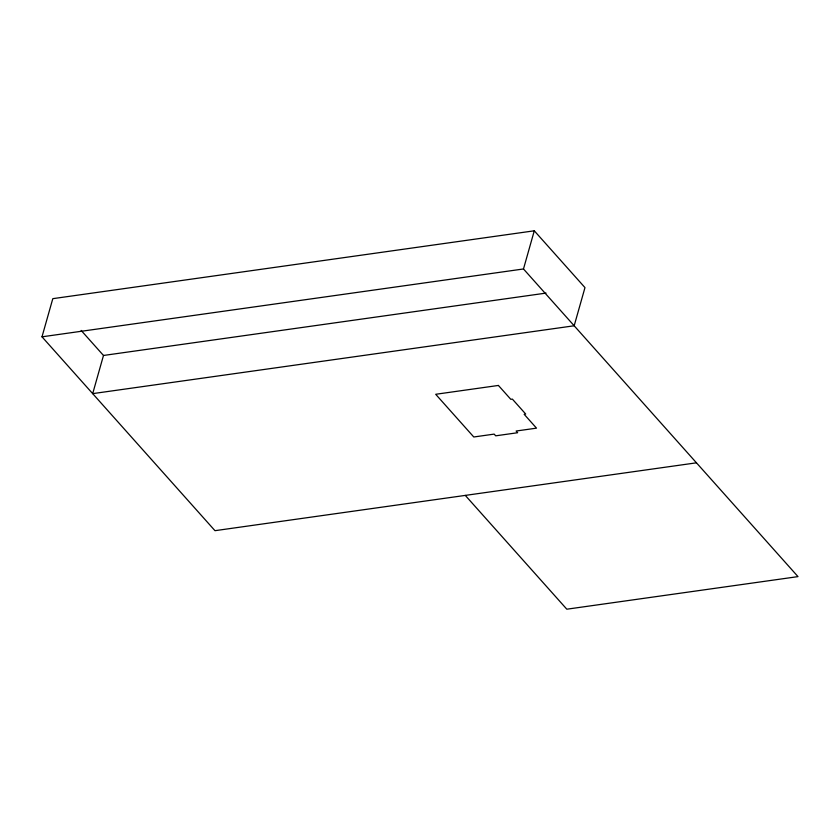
<?xml version="1.0" encoding="UTF-8"?>
<svg xmlns="http://www.w3.org/2000/svg" width="840" height="840" viewBox="0 0 840 840"><rect width="100%" height="100%" fill="white"/><g stroke="black" fill="none" stroke-linecap="round" stroke-linejoin="round"><path stroke-width="1.26" d="M696.465 462.819L214.977 530.681L42 336.819L52.805 298.662L534.282 230.8L584.976 287.606L574.172 325.773L92.694 393.635L103.488 355.467L81.155 330.435M465.286 495.401L566.822 609.2L798 576.618L523.488 268.968L534.282 230.8M42 336.819L523.488 268.968M103.488 355.467L546.042 293.097M498.414 385.445L435.687 394.286L473.781 436.989L494.172 434.112L495.695 435.824L517.65 432.726L516.128 431.025L536.519 428.148L524.139 414.267L525.704 414.046L512.369 399.105L510.804 399.326L498.414 385.445"/></g></svg>
